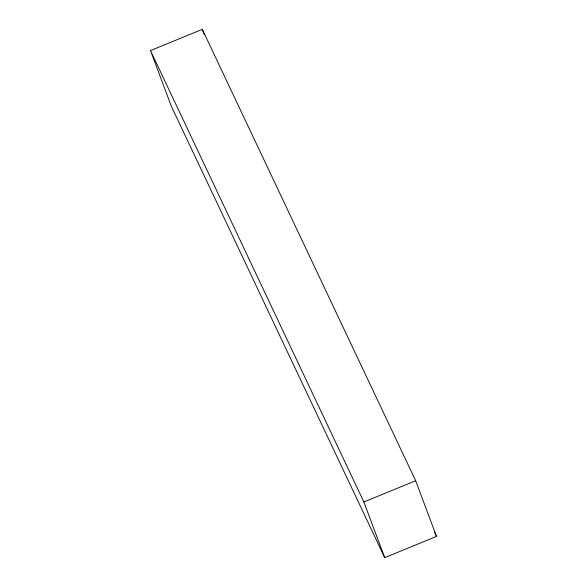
<?xml version="1.0" encoding="UTF-8"?>
<svg xmlns="http://www.w3.org/2000/svg" width="587" height="587" viewBox="0 0 587 587"><rect width="100%" height="100%" fill="white"/><g stroke="black" fill="none" stroke-linecap="round" stroke-linejoin="round"><path stroke-width="0.88" d="M150.485 50.585L202.302 29.35L415.677 480.746L436.515 536.415L384.698 557.65L171.323 106.254L150.485 50.585L363.859 501.98L384.698 557.65M363.859 501.98L415.677 480.746M434.556 532.277L436.515 536.415M202.302 29.35L204.232 34.486"/></g></svg>
